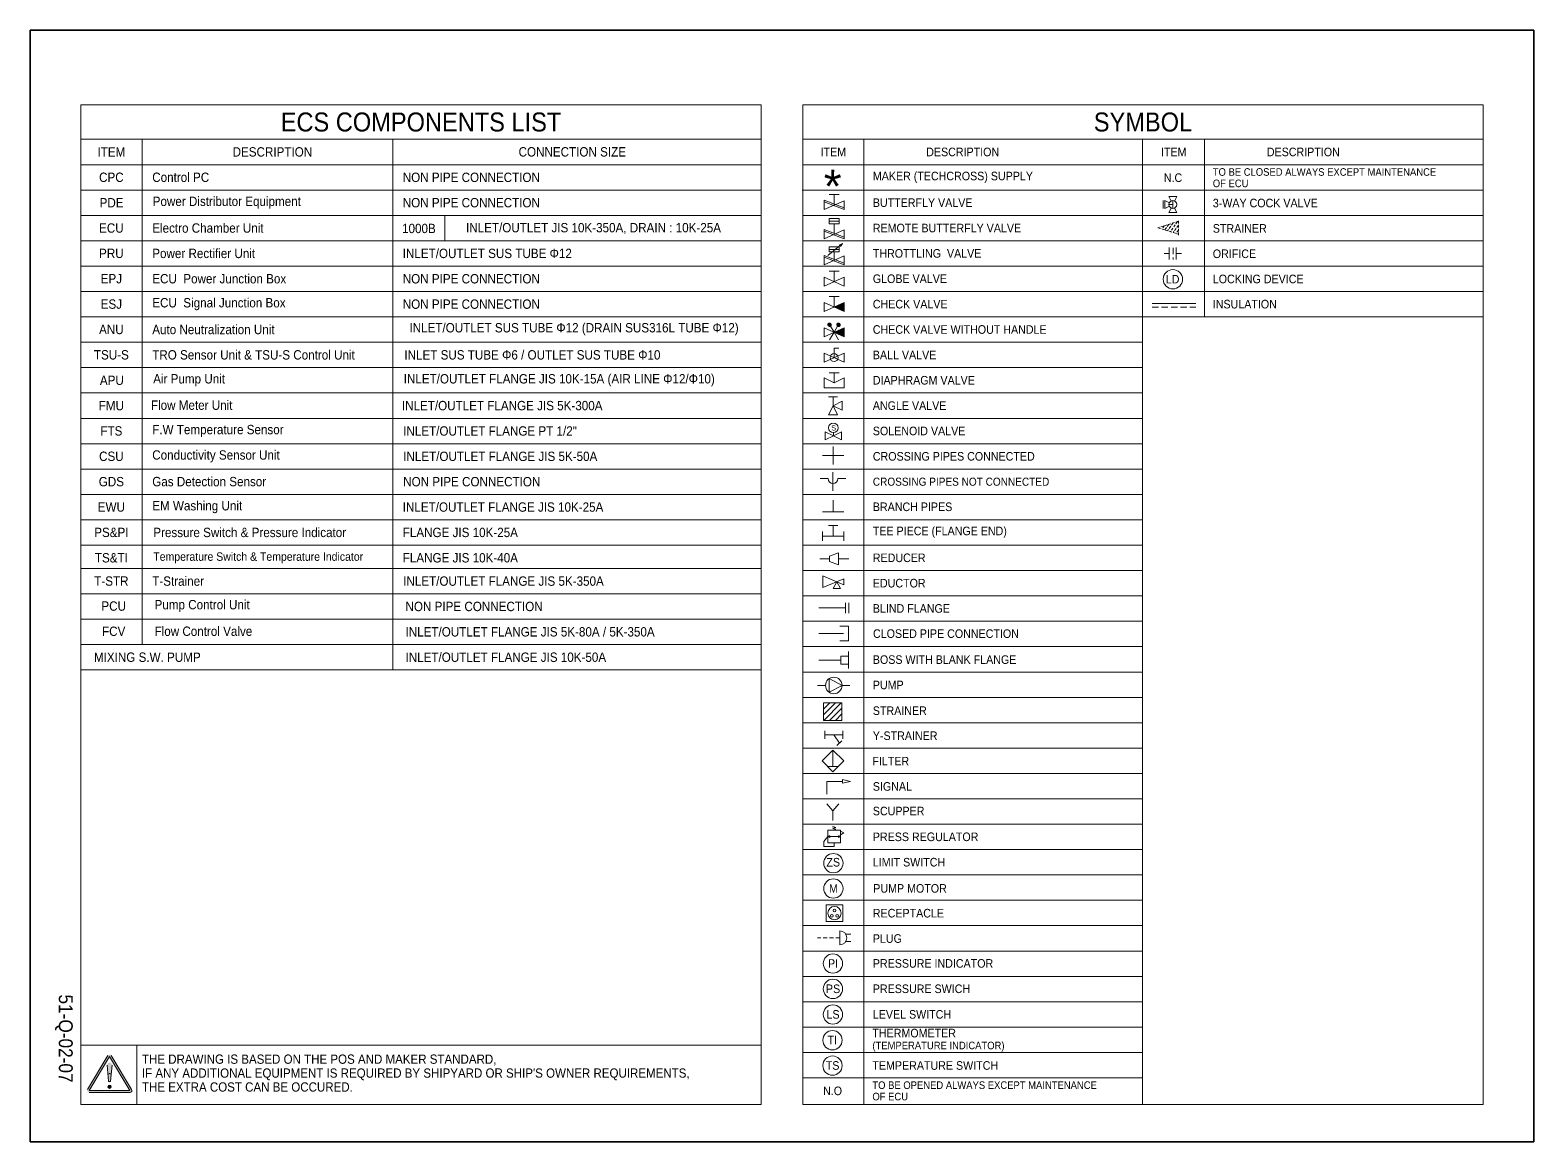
# Model space of a CAD drawing. Extents: x -553847 to 4496999, y 514150 to 878882.
# Drawn here: x 4205965 to 4241605, y 792629 to 818990 of the extents above; entities that cross this region are included whole.
import ezdxf

# ---------------------------------------------------------------- set-up
doc = ezdxf.new("R2010")
doc.units = 0
doc.header["$LTSCALE"] = 25
doc.header["$MEASUREMENT"] = 0
doc.linetypes.add('_DASH', pattern=[0.6, 0.4, -0.2])
doc.linetypes.add('HIDDEN', pattern=[0.375, 0.25, -0.125])
doc.layers.get('0').update_dxf_attribs({"linetype": 'CONTINUOUS', "lineweight": 9})
doc.layers.add('0.1 Defpoints', color=7, linetype='CONTINUOUS', plot=False)
doc.layers.add('0.3 Text', color=7, linetype='CONTINUOUS')
doc.layers.add('1.1 Y_Pipe', color=7, linetype='CONTINUOUS', lineweight=13)
doc.styles.add('ARIAL', font='arial.ttf')
doc.styles.get("Standard").update_dxf_attribs({"font": '', "width": 0.95, "height": 250})
doc.styles.get('Standard').set_extended_font_data('Gulim')
doc.linetypes.add('ZIGZAG', pattern='A,0.0001,-0.2,[131,ltypeshp.shx,S=0.2,R=0,X=-0.2,Y=0],-0.4,[131,ltypeshp.shx,S=0.2,R=180,X=0.2,Y=0],-0.2', length=0.8001)
pattern_1 = [(45, (6284896.4547, 20630.53402), (-0.088388347648, 0.088388347648), [])]

msp = doc.modelspace()

# ---------------------------------------------------------------- hatches: boundary and pattern name
for points in [[(4225020, 812426.1), (4225257.5, 812320.6), (4225257.5, 812531.6)], [(4225020, 811824.7), (4225257.5, 811719.2), (4225257.5, 811930.2)]]:
    msp.add_hatch(color=7).paths.add_polyline_path(points)
h = msp.add_hatch()
h.set_pattern_fill('ANSI31')
h.set_pattern_definition(pattern_1)
h.paths.add_polyline_path([(4224952.4, 812002.7, 1), (4224872.4, 812002.7, 1)])
h = msp.add_hatch()
h.set_pattern_fill('ANSI31')
h.set_pattern_definition(pattern_1)
h.paths.add_polyline_path([(4225164.6, 812002.7, 1), (4225084.6, 812002.7, 1)])
h = msp.add_hatch()
h.set_pattern_fill('ANSI31', scale=30.522422, style=0)
h.set_pattern_definition([(45, (4022723.82, 822591.32), (-68.52479, 68.52479), [])])
h.paths.add_polyline_path([(4225203.5, 803037.9), (4224770, 803037.9), (4224770, 802831), (4224986.7, 802831), (4224986.7, 802624.1), (4225203.5, 802624.1)])
h.paths.add_polyline_path([(4224986.7, 802831), (4224770, 802831), (4224770, 802624.1), (4224986.7, 802624.1)], flags=17)
h = msp.add_hatch(color=7)
h.paths.add_polyline_path([(4207888.7, 794678.3, 0.5661904), (4207807.6, 794678.3), (4207323.6, 793871.7, 0.5829709), (4207364.2, 793800.1), (4208332.1, 793800.1, 0.5829709), (4208372.7, 793871.7)])
h.paths.add_polyline_path([(4207848.1, 794654), (4208332.1, 793847.3), (4207364.2, 793847.3)], flags=16)
edge = h.paths.add_edge_path()
edge.add_arc((4207846.3, 794074.8), 19.7, 185.71059, 270)
edge.add_line((4207846.3, 794055.1), (4207850, 794055.1))
edge.add_arc((4207850, 794074.8), 19.7, 270, 354.28941)
edge.add_line((4207869.6, 794072.8), (4207906.1, 794437.5))
edge.add_arc((4207848.1, 794449.2), 59.1, 348.57881, 551.42119)
edge.add_line((4207790.2, 794437.5), (4207826.7, 794072.8))
h = msp.add_hatch(color=7)
edge = h.paths.add_edge_path()
edge.add_arc((4207848.1, 793936.8), 39.4, 0, 360)

# ---------------------------------------------------------------- linework, layer by layer
at = {"linetype": 'ByBlock'}
for p, q in [((4223295.3, 817214.8), (4223295.3, 793516.2)), ((4224275.3, 817214.8), (4224275.3, 793516.2)), ((4207165.3, 794924.8), (4223295.3, 794924.8)), ((4208495.3, 794924.8), (4208495.3, 793516.2))]:
    msp.add_line(p, q, dxfattribs=at)
at = {"color": 0}
for p, q in [((4207165.3, 816399.7), (4223295.3, 816399.7)), ((4233796.2, 816399.7), (4233796.2, 812189.9)), ((4207165.3, 815798.3), (4214565.8, 815798.3)), ((4232819.2, 814759.1), (4232819.2, 814949.2)), ((4232966.1, 814895.7), (4232859.1, 814949.2)), ((4232859.1, 814949.2), (4232859.1, 814759.1)), ((4232966.1, 814812.6), (4232859.1, 814759.1)), ((4233007.6, 814937.2), (4232954.1, 815044.2)), ((4233144.2, 815044.2), (4232954.1, 815044.2)), ((4232954.1, 814664.1), (4233007.6, 814771.1)), ((4233049.2, 814854.1), (4232956.3, 814854.1)), ((4233090.7, 814937.2), (4233144.2, 815044.2)), ((4233090.7, 814771.1), (4233144.2, 814664.1)), ((4233144.2, 814664.1), (4232954.1, 814664.1)), ((4232962.7, 813695), (4232838.8, 813695)), ((4232962.7, 813837.5), (4232962.7, 813552.5)), ((4233129.7, 813835.6), (4233129.7, 813550.6)), ((4233253.6, 813695), (4233129.7, 813695)), ((4232554.5, 812508.4), (4233595.9, 812508.4)), ((4240405.3, 808603), (4240405.3, 806798.8))]:
    msp.add_line(p, q, dxfattribs=at)
for p, q in [((4207165.3, 816399.7), (4207165.3, 815798.2)), ((4208618.6, 816399.7), (4208618.6, 815798.2)), ((4214565.8, 816399.8), (4214565.8, 815798.2)), ((4214565.8, 815798.3), (4223295.3, 815798.3)), ((4207165.3, 815196.8), (4223295.3, 815196.8)), ((4207165.3, 814595.5), (4223295.3, 814595.5)), ((4215794.8, 814595.5), (4215794.8, 813994.1)), ((4207165.3, 813994.1), (4223295.3, 813994.1)), ((4207165.3, 813392.7), (4223295.3, 813392.7)), ((4207165.3, 812791.3), (4223295.3, 812791.3)), ((4207165.3, 812189.9), (4223295.3, 812189.9)), ((4207165.3, 811588.5), (4223295.3, 811588.5)), ((4207165.3, 810987.1), (4223295.3, 810987.1)), ((4207165.3, 810385.7), (4223295.3, 810385.7)), ((4207165.3, 809784.3), (4223295.3, 809784.3)), ((4207165.3, 809182.9), (4223295.3, 809182.9)), ((4207165.3, 808581.5), (4223295.3, 808581.5)), ((4207165.3, 807980.1), (4223295.3, 807980.1)), ((4207165.3, 807378.7), (4223295.3, 807378.7)), ((4207165.3, 806777.3), (4223295.3, 806777.3)), ((4207165.3, 806224.9), (4223295.3, 806224.9)), ((4207165.3, 805623.5), (4207165.3, 805022.1)), ((4207165.3, 805623.5), (4223295.3, 805623.5)), ((4208618.6, 805623.5), (4208618.6, 804420.7)), ((4207165.3, 805022.1), (4223295.3, 805022)), ((4207165.4, 805022.1), (4207165.4, 804420.7)), ((4214565.9, 805022.1), (4214565.9, 804420.7)), ((4207165.4, 804420.7), (4207165.4, 803819.3)), ((4207165.4, 804420.7), (4223295.3, 804420.6)), ((4214565.9, 804420.7), (4214565.9, 803819.2)), ((4207165.3, 803819.3), (4223295.3, 803819.2))]:
    msp.add_line(p, q)
at = {"color": 7}
for p, q in [((4224275.3, 816399.7), (4240405.3, 816399.7)), ((4225728.6, 816399.7), (4225728.6, 793516.2)), ((4232332.3, 816399.7), (4232332.3, 793516.2)), ((4240405.3, 816399.7), (4240405.3, 809182.9)), ((4224275.3, 815798.3), (4240405.3, 815798.3)), ((4224264.7, 815196.9), (4240394.7, 815196.9)), ((4224901.2, 815089.7), (4225138.8, 815089.7)), ((4225020, 814839.4), (4225020, 815089.7)), ((4224782.4, 814734), (4224782.4, 814955.1)), ((4224782.4, 814955.1), (4225257.5, 814774.7)), ((4225257.5, 814944.9), (4224782.4, 814734)), ((4224782.4, 814914.4), (4225257.5, 814734)), ((4225257.5, 814734), (4225257.5, 814944.9)), ((4233049.2, 814947), (4233049.2, 814761.3)), ((4224275.3, 814595.5), (4240394.7, 814595.5)), ((4224901.2, 814398.1), (4224901.2, 814519.5)), ((4224901.2, 814519.5), (4225138.8, 814519.5)), ((4225138.8, 814458.8), (4224901.2, 814458.8)), ((4224901.2, 814398.1), (4225138.8, 814398.1)), ((4225020, 814147.9), (4225020, 814398.1)), ((4225138.8, 814398.1), (4225138.8, 814519.5)), ((4224782.4, 814042.4), (4224782.4, 814263.5)), ((4224782.4, 814263.5), (4225257.5, 814083.1)), ((4225257.5, 814253.4), (4224782.4, 814042.4)), ((4224782.4, 814222.8), (4225257.5, 814042.4)), ((4225257.5, 814042.4), (4225257.5, 814253.4)), ((4224275.3, 813994.1), (4240405.3, 813994.1)), ((4224871.5, 813648.6), (4225222.9, 813930.6)), ((4224901.2, 813730.5), (4224901.2, 813851.9)), ((4224901.2, 813851.9), (4225138.8, 813851.9)), ((4225138.8, 813791.2), (4224901.2, 813791.2)), ((4224901.2, 813730.5), (4225138.8, 813730.5)), ((4225020, 813528.9), (4225020, 813730.5)), ((4225138.8, 813730.5), (4225138.8, 813851.9)), ((4225140.4, 813892.6), (4225222.9, 813930.6)), ((4225169.6, 813855.5), (4225222.9, 813930.6)), ((4224275.3, 813392.7), (4240405.3, 813392.7)), ((4224782.4, 813423.4), (4224782.4, 813644.5)), ((4224782.4, 813644.5), (4225257.5, 813464.1)), ((4225257.5, 813634.3), (4224782.4, 813423.4)), ((4224782.4, 813603.8), (4225257.5, 813423.4)), ((4225257.5, 813423.4), (4225257.5, 813634.3)), ((4224782.4, 812918.8), (4224782.4, 813129.8)), ((4224782.4, 813129.8), (4225257.5, 812918.8)), ((4225257.5, 813129.8), (4224782.4, 812918.8)), ((4224901.2, 813274.6), (4225138.8, 813274.6)), ((4225020, 813024.3), (4225020, 813274.6)), ((4225257.5, 812918.8), (4225257.5, 813129.8)), ((4224275.3, 812791.3), (4240405.3, 812791.3)), ((4224901.2, 812676.3), (4225138.8, 812676.3)), ((4225020, 812426.1), (4225020, 812676.3)), ((4224782.4, 812320.6), (4224782.4, 812531.6)), ((4224782.4, 812531.6), (4225257.5, 812320.6)), ((4225257.5, 812531.6), (4224782.4, 812320.6)), ((4225257.5, 812320.6), (4225257.5, 812531.6)), ((4224275.3, 812189.9), (4240405.3, 812189.9)), ((4224782.4, 811719.2), (4224782.4, 811930.2)), ((4224782.4, 811930.2), (4225257.5, 811719.2)), ((4225257.5, 811930.2), (4224782.4, 811719.2)), ((4225018.5, 811823.8), (4224932.8, 811968.3)), ((4225018.5, 811823.8), (4225104.2, 811968.3)), ((4225257.5, 811719.2), (4225257.5, 811930.2)), ((4224275.3, 811588.5), (4232332.3, 811588.5)), ((4225018.5, 811823.8), (4224912.4, 811644.9)), ((4225018.5, 811823.8), (4225124.6, 811644.9)), ((4224782.4, 811118.7), (4224782.4, 811329.7)), ((4224782.4, 811329.7), (4225257.5, 811118.7)), ((4225257.5, 811329.7), (4224782.4, 811118.7)), ((4225020, 811224.2), (4225020, 811451.1)), ((4225020, 811451.1), (4225134.8, 811451.1)), ((4225257.5, 811118.7), (4225257.5, 811329.7)), ((4224275.3, 810987.1), (4232332.3, 810987.1)), ((4224901.2, 810861.9), (4225138.8, 810861.9)), ((4225020, 810624.3), (4225020, 810861.9)), ((4224782.4, 810505.6), (4224782.4, 810743.1)), ((4224782.4, 810743.1), (4225020, 810624.3)), ((4224782.4, 810505.6), (4225257.5, 810505.6)), ((4225020, 810624.4), (4225257.5, 810743.1)), ((4225257.5, 810505.6), (4225257.5, 810743.1)), ((4224275.3, 810385.7), (4232332.3, 810385.7)), ((4224889.6, 810295.7), (4225103.4, 810295.7)), ((4224996.5, 810081.9), (4224996.5, 810295.7)), ((4225210.3, 810188.8), (4224996.5, 810081.9)), ((4225210.3, 809974.9), (4225210.3, 810188.8)), ((4224275.3, 809784.3), (4232332.3, 809784.3)), ((4224996.5, 810081.9), (4224889.6, 809868)), ((4224889.6, 809868), (4225103.4, 809868)), ((4224996.5, 810081.9), (4225210.3, 809974.9)), ((4225103.4, 809868), (4224996.5, 810081.9)), ((4224812, 809464), (4225002.1, 809369)), ((4224812, 809274), (4224812, 809464)), ((4225002.1, 809369), (4225192.1, 809464)), ((4225002.1, 809369), (4225002.1, 809446)), ((4225192.1, 809274), (4225192.1, 809464)), ((4224275.3, 809182.9), (4232332.3, 809182.9)), ((4225002.1, 809369), (4224812, 809274)), ((4224998.9, 808686.1), (4224998.9, 809113)), ((4225002.1, 809369), (4225192.1, 809274)), ((4224748.7, 808899.5), (4225248.9, 808899.6)), ((4224275.3, 808581.5), (4232332.3, 808581.5)), ((4224878.4, 808354.7), (4224692.5, 808354.7)), ((4224993.1, 808507), (4224993.1, 808069.1)), ((4225107.9, 808354.7), (4225299.6, 808354.7)), ((4224275.3, 807980.1), (4232332.3, 807980.1)), ((4224998.8, 807569.6), (4224998.8, 807847.2)), ((4224275.3, 807378.7), (4232332.3, 807378.7)), ((4224748.7, 807569.6), (4225248.9, 807569.6)), ((4224748.7, 806877.8), (4224748.7, 807099.9)), ((4224748.7, 806988.9), (4225248.9, 806988.9)), ((4225110, 807243.1), (4224887.8, 807243.1)), ((4224998.8, 806988.9), (4224998.8, 807243.1)), ((4225248.9, 806877.8), (4225248.9, 807100)), ((4224275.3, 806777.3), (4232332.3, 806777.3)), ((4224913.9, 806517.7), (4225124.6, 806598.1)), ((4225124.6, 806307.3), (4225124.6, 806598.1)), ((4224680.1, 806452.7), (4224913.9, 806452.7)), ((4224913.9, 806387.8), (4224913.9, 806517.7)), ((4225124.6, 806307.3), (4224913.9, 806387.8)), ((4225124.6, 806452.7), (4225371.4, 806452.7)), ((4224275.3, 806175.9), (4232332.3, 806175.9)), ((4224751.6, 806049.3), (4225252.6, 805840.6)), ((4224751.6, 806049.3), (4224751.6, 805773.8)), ((4225252.6, 805982.5), (4224751.6, 805773.8)), ((4224994, 805751.2), (4225082.2, 805911.6)), ((4225082.2, 805911.6), (4225170.4, 805751.2)), ((4225252.6, 805982.5), (4225252.6, 805840.6)), ((4224275.3, 805574.4), (4232332.3, 805574.4)), ((4224994, 805751.2), (4225170.4, 805751.2)), ((4225287, 805289.3), (4224655.7, 805289.3)), ((4225287, 805165.4), (4225287, 805413.3)), ((4225370.4, 805165.4), (4225370.4, 805413.3)), ((4224275.3, 804973), (4232332.3, 804973)), ((4225365, 804855.9), (4225157.4, 804855.9)), ((4225365, 804855.9), (4225365, 804506.1)), ((4225239.7, 804681), (4224658.4, 804681)), ((4225365, 804506.1), (4225157.4, 804506.1)), ((4224275.3, 804371.6), (4232332.3, 804371.6)), ((4224655.6, 804052.2), (4225179.3, 804052.2)), ((4225359.2, 804146.1), (4225179.3, 804146.1)), ((4225179.3, 803958.3), (4225179.3, 804146.1)), ((4225359.2, 803849.8), (4225359.2, 804254.6)), ((4224275.3, 803770.2), (4232332.3, 803770.2)), ((4225359.2, 803958.3), (4225179.3, 803958.3)), ((4224818.3, 803451.1), (4224626.1, 803451.1)), ((4225207.6, 803451.1), (4224905, 803613.1)), ((4224905, 803613.1), (4224905, 803289.1)), ((4224905, 803289.1), (4225207.6, 803451.1)), ((4225390.4, 803451.1), (4225207.6, 803451.1)), ((4224275.3, 803168.8), (4232332.3, 803168.8)), ((4224275.3, 802567.4), (4232332.3, 802567.4)), ((4224802.8, 802184), (4224802.8, 802377.4)), ((4224802.8, 802280.7), (4225229.5, 802280.7)), ((4225016.2, 802280.7), (4225146.5, 802080.7)), ((4225229.5, 802184), (4225229.5, 802377.4)), ((4224275.3, 801966), (4232332.3, 801966)), ((4224734.7, 801660.7), (4224992.2, 801918.2)), ((4224992.2, 801918.2), (4225249.6, 801660.7)), ((4224992.2, 801918.2), (4224992.2, 801529.7)), ((4225206, 802134.7), (4225084.2, 802031)), ((4224734.7, 801660.7), (4224992.2, 801403.2)), ((4224992.2, 801403.2), (4225249.6, 801660.7)), ((4224275.3, 801364.6), (4232332.3, 801364.6)), ((4224865.7, 801529.7), (4225118.6, 801529.7)), ((4225411, 801177.2), (4225220, 801219.3)), ((4225220, 801219.3), (4225220, 801135.1)), ((4225411, 801177.2), (4225220, 801135.1)), ((4224275.3, 800763.2), (4232332.3, 800763.2)), ((4224846.7, 800643.4), (4224989.7, 800479.9)), ((4225132.8, 800643.4), (4224989.7, 800479.9)), ((4224989.7, 800479.9), (4224989.7, 800246.9)), ((4224275.3, 800161.8), (4232332.3, 800161.8)), ((4224780.4, 799748.4), (4224870.7, 799867.2)), ((4225172.7, 800018.2), (4224870.7, 800018.2)), ((4224870.7, 800018.2), (4224870.7, 799716.2)), ((4224870.7, 799867.2), (4224921.6, 799887.8)), ((4224870.7, 799867.2), (4224921.6, 799846.7)), ((4224870.7, 799867.2), (4225172.7, 799867.2)), ((4224872.3, 799866.6), (4224872.9, 799867.2)), ((4224872.9, 799867.2), (4224874.4, 799868.7)), ((4224874.1, 799865.9), (4224875.5, 799867.2)), ((4224875.5, 799867.2), (4224878.7, 799870.5)), ((4224875.9, 799865.1), (4224878, 799867.2)), ((4224877.8, 799864.4), (4224880.6, 799867.2)), ((4224878, 799867.2), (4224883, 799872.2)), ((4224879.6, 799863.7), (4224883.2, 799867.2)), ((4224880.6, 799867.2), (4224887.3, 799873.9)), ((4224881.4, 799862.9), (4224895.9, 799877.4)), ((4224883.2, 799867.2), (4224891.6, 799875.7)), ((4224883.3, 799862.2), (4224888.3, 799867.2)), ((4224885.1, 799861.5), (4224890.9, 799867.2)), ((4224886.9, 799860.7), (4224893.5, 799867.2)), ((4224888.3, 799867.2), (4224900.2, 799879.1)), ((4224888.7, 799860), (4224896, 799867.2)), ((4224890.6, 799859.2), (4224898.6, 799867.2)), ((4224890.9, 799867.2), (4224904.5, 799880.9)), ((4224892.4, 799858.5), (4224901.2, 799867.2)), ((4224893.5, 799867.2), (4224908.8, 799882.6)), ((4224894.2, 799857.8), (4224921.6, 799885.2)), ((4224896, 799867.2), (4224913.1, 799884.3)), ((4224896.1, 799857), (4224921.6, 799882.6)), ((4224897.9, 799856.3), (4224908.9, 799867.2)), ((4224898.6, 799867.2), (4224917.4, 799886.1)), ((4224899.7, 799855.6), (4224911.4, 799867.2)), ((4224901.2, 799867.2), (4224921.6, 799887.7)), ((4224901.6, 799854.8), (4224914, 799867.2)), ((4224903.4, 799854.1), (4224916.6, 799867.2)), ((4224905.2, 799853.3), (4224919.1, 799867.2)), ((4224907, 799852.6), (4224921.6, 799867.2)), ((4224908.9, 799867.2), (4224921.6, 799880)), ((4224908.9, 799851.9), (4224921.6, 799864.6)), ((4224910.7, 799851.1), (4224921.6, 799862)), ((4224911.4, 799867.2), (4224921.6, 799877.4)), ((4224912.5, 799850.4), (4224921.6, 799859.5)), ((4224914, 799867.2), (4224921.6, 799874.9)), ((4224914.4, 799849.7), (4224921.6, 799856.9)), ((4224916.2, 799848.9), (4224921.6, 799854.3)), ((4224916.6, 799867.2), (4224921.6, 799872.3)), ((4224918, 799848.2), (4224921.6, 799851.8)), ((4224919.1, 799867.2), (4224921.6, 799869.7)), ((4224919.8, 799847.4), (4224921.6, 799849.2)), ((4224921.6, 799846.7), (4224921.6, 799887.8)), ((4225060.7, 800087.3), (4224984.4, 800111.9)), ((4225060.7, 800087.3), (4224984.4, 800065.1)), ((4225060.7, 800040.4), (4224984.4, 800065.1)), ((4225060.7, 800040.4), (4224984.4, 800018.2)), ((4225172.7, 799867.2), (4225121.8, 799887.8)), ((4225121.8, 799846.7), (4225121.8, 799887.8)), ((4225151, 799858.5), (4225121.8, 799887.7)), ((4225139.7, 799867.2), (4225121.8, 799885.2)), ((4225137.1, 799867.2), (4225121.8, 799882.6)), ((4225134.6, 799867.2), (4225121.8, 799880)), ((4225132, 799867.2), (4225121.8, 799877.4)), ((4225141.9, 799854.8), (4225121.8, 799874.9)), ((4225126.9, 799867.2), (4225121.8, 799872.3)), ((4225138.2, 799853.3), (4225121.8, 799869.7)), ((4225172.7, 799867.2), (4225121.8, 799846.7)), ((4225136.4, 799852.6), (4225121.8, 799867.2)), ((4225134.6, 799851.9), (4225121.8, 799864.6)), ((4225132.7, 799851.1), (4225121.8, 799862)), ((4225130.9, 799850.4), (4225121.8, 799859.5)), ((4225129.1, 799849.7), (4225121.8, 799856.9)), ((4225127.2, 799848.9), (4225121.8, 799854.3)), ((4225125.4, 799848.2), (4225121.8, 799851.8)), ((4225123.6, 799847.4), (4225121.8, 799849.2)), ((4225144.8, 799867.2), (4225126, 799886.1)), ((4225140, 799854.1), (4225126.9, 799867.2)), ((4225154.7, 799860), (4225130.3, 799884.3)), ((4225143.7, 799855.6), (4225132, 799867.2)), ((4225156.5, 799860.7), (4225134.6, 799882.6)), ((4225145.5, 799856.3), (4225134.6, 799867.2)), ((4225147.4, 799857), (4225137.1, 799867.2)), ((4225152.5, 799867.2), (4225138.9, 799880.9)), ((4225149.2, 799857.8), (4225139.7, 799867.2)), ((4225155.1, 799867.2), (4225143.2, 799879.1)), ((4225152.9, 799859.2), (4225144.8, 799867.2)), ((4225162, 799862.9), (4225147.5, 799877.4)), ((4225160.2, 799867.2), (4225151.8, 799875.7)), ((4225158.3, 799861.5), (4225152.5, 799867.2)), ((4225160.2, 799862.2), (4225155.1, 799867.2)), ((4225162.8, 799867.2), (4225156.1, 799873.9)), ((4225163.8, 799863.7), (4225160.2, 799867.2)), ((4225165.4, 799867.2), (4225160.4, 799872.2)), ((4225165.7, 799864.4), (4225162.8, 799867.2)), ((4225167.9, 799867.2), (4225164.7, 799870.5)), ((4225167.5, 799865.1), (4225165.4, 799867.2)), ((4225169.3, 799865.9), (4225167.9, 799867.2)), ((4225170.5, 799867.2), (4225169, 799868.7)), ((4225171.1, 799866.6), (4225170.5, 799867.2)), ((4225172.7, 800018.2), (4225172.7, 799716.2)), ((4225249, 799953.5), (4225172.7, 799997.5)), ((4225249, 799953.5), (4225172.7, 799909.4)), ((4224275.3, 799560.4), (4232332.3, 799560.4)), ((4224780.4, 799636.6), (4224780.4, 799748.4)), ((4225021.7, 799636.6), (4224780.4, 799636.6)), ((4225172.7, 799716.2), (4224870.7, 799716.2)), ((4225021.7, 799716.2), (4225021.7, 799636.6)), ((4224275.3, 798959), (4232332.3, 798959)), ((4224275.3, 798357.6), (4232332.3, 798357.6)), ((4224832.8, 797857.5), (4224832.8, 798251.6)), ((4224832.8, 798251.6), (4225226.9, 798251.6)), ((4225226.9, 798251.6), (4225226.9, 797857.5)), ((4224275.3, 797756.2), (4232332.3, 797756.2)), ((4225226.9, 797857.5), (4224832.8, 797857.5)), ((4225157.9, 797631.3), (4225157.9, 797303.6)), ((4225412.9, 797553.3), (4225297.4, 797553.3)), ((4225412.9, 797381.6), (4225297.4, 797381.6)), ((4224275.3, 797154.8), (4232332.3, 797154.8)), ((4224275.3, 796553.4), (4232332.3, 796553.4)), ((4224275.3, 795952), (4232332.3, 795952)), ((4224275.3, 795350.6), (4232332.3, 795350.6)), ((4207807.6, 794678.3), (4207323.6, 793871.7)), ((4207848.1, 794654), (4207364.2, 793847.3)), ((4207789, 794449.2), (4207826.7, 794072.8)), ((4207848.1, 794654), (4208332.1, 793847.3)), ((4207907.3, 794449.2), (4207869.6, 794072.8)), ((4207888.7, 794678.3), (4208372.7, 793871.7)), ((4224275.3, 794749.2), (4232332.3, 794749.2)), ((4224275.3, 794147.8), (4232332.3, 794147.8)), ((4207364.2, 793847.3), (4208332.1, 793847.3)), ((4207364.2, 793800.1), (4208332.1, 793800.1)), ((4207846.3, 794055.1), (4207850, 794055.1))]:
    msp.add_line(p, q, dxfattribs=at)
at = {"ltscale": 30}
for p, q in [((4207165.3, 815798.2), (4207165.3, 806777.4)), ((4208618.6, 815798.2), (4208618.6, 806777.4)), ((4214565.8, 815798.2), (4214565.8, 806777.4)), ((4207165.3, 806777.4), (4207165.3, 806224.9)), ((4208618.6, 806777.4), (4208618.6, 806224.9)), ((4214565.8, 806777.4), (4214565.8, 806225)), ((4207165.3, 806224.9), (4207165.3, 805623.5)), ((4208618.6, 806224.9), (4208618.6, 805623.5)), ((4214565.8, 806225), (4214565.9, 805022.1))]:
    msp.add_line(p, q, dxfattribs=at)
at = {"color": 7, "linetype": 'HIDDEN', "ltscale": 10}
for p, q in [((4233179.2, 814455.7), (4232695.6, 814303.1)), ((4232950, 814383.4), (4232858, 814251.8)), ((4233053.8, 814416.2), (4232924.2, 814230.9)), ((4233157.6, 814448.9), (4232990.5, 814210)), ((4233179.2, 814124.2), (4233179.2, 814482)), ((4232695.6, 814303.1), (4233179.2, 814150.5)), ((4232846.1, 814350.6), (4232791.7, 814272.8)), ((4233179.2, 814364), (4233056.8, 814189.1)), ((4233179.2, 814248.3), (4233123.1, 814168.1))]:
    msp.add_line(p, q, dxfattribs=at)
at = {"color": 0, "linetype": '_DASH', "ltscale": 15}
for p, q in [((4233052.7, 813825.7), (4233052.7, 813549.2)), ((4232554.5, 812423.2), (4233595.9, 812423.3))]:
    msp.add_line(p, q, dxfattribs=at)
at = {"color": 7, "linetype": 'ZIGZAG', "ltscale": 5}
for p, q in [((4224845.9, 800870.8), (4224845.9, 801177.2)), ((4224845.9, 801177.2), (4225220, 801177.2))]:
    msp.add_line(p, q, dxfattribs=at)
at = {"color": 7, "linetype": '_DASH', "ltscale": 10}
msp.add_line((4225157.9, 797467.5), (4224629.9, 797467.5), dxfattribs=at)
at = {"linetype": 'ByBlock'}
for points in [[(4223295.3, 817214.8), (4207165.3, 817214.8), (4207165.3, 793516.2), (4223295.3, 793516.2)], [(4224275.3, 793516.2), (4240405.3, 793516.2), (4240405.3, 817214.8), (4224275.3, 817214.8)]]:
    msp.add_lwpolyline(points, dxfattribs=at)
at = {"color": 7}
msp.add_lwpolyline([(4224770, 803037.9), (4225203.5, 803037.9), (4225203.5, 802624.1), (4224770, 802624.1)], close=True, dxfattribs=at)
at = {"color": 0}
for centre, radius in [((4233049.2, 814854.1), 92.8), ((4233049.1, 813082), 229.1)]:
    msp.add_circle(centre, radius, dxfattribs=at)
at = {"color": 7}
for centre, radius in [((4224912.4, 812002.7), 40), ((4225124.6, 812002.7), 40), ((4225020, 811224.2), 93.7), ((4225002.1, 809559.1), 113.1), ((4225013, 803451.1), 194.6), ((4225002.7, 799238.3), 229.1), ((4225002.7, 798636.9), 229.1), ((4225029.9, 798054.5), 157.7), ((4224966.8, 797991.5), 31.5), ((4225029.9, 798117.6), 31.5), ((4225092.9, 797991.5), 31.5), ((4224992.1, 796858.4), 229.1), ((4224992.1, 796257), 229.1), ((4224992.1, 795650.1), 229.1), ((4224981.4, 795039.9), 229.1), ((4224981.4, 794438.5), 229.1), ((4207848.1, 793936.8), 39.4)]:
    msp.add_circle(centre, radius, dxfattribs=at)
for centre, radius, start, end in [((4224993.1, 808354.7), 114.7, 179.99974, 359.99974), ((4225157.9, 797467.5), 163.8, 270, 90), ((4207846.3, 794074.8), 19.7, 185.71059, 270), ((4207848.1, 794227), 23.6, 30.96376, 149.03624), ((4207850, 794074.8), 19.7, 270, 354.28941), ((4208332.1, 793847.3), 47.3, 270, 30.96376)]:
    msp.add_arc(centre, radius, start, end, dxfattribs=at)
at = {"layer": '0.1 Defpoints'}
msp.add_lwpolyline([(4241605.3, 792628.6), (4241605.3, 818990), (4205965.3, 818990), (4205965.3, 792628.6)], close=True, dxfattribs=at)
at = {"layer": '0.1 Defpoints', "color": 4, "linetype": 'ByBlock'}
msp.add_lwpolyline([(4205965.3, 818990), (4241605.3, 818990), (4241605.3, 792628.6), (4205965.3, 792628.6)], close=True, dxfattribs=at)

# ---------------------------------------------------------------- texts
at = {"color": 7, "style": 'ARIAL'}
msp.add_text('*', height=779.4, dxfattribs=at).set_placement((4224774.4, 814897.9))
at = {"linetype": 'Continuous', "width": 0.95}
msp.add_text('LD', height=203.55, dxfattribs=at).set_placement((4232881, 812981.5))
at = {"color": 7, "width": 0.95}
msp.add_text('S', height=126.6, dxfattribs=at).set_placement((4224951.6, 809495.7))
at = {"color": 7, "attachment_point": 5, "line_spacing_factor": 0.9}
for s, insert, char_height, width in [('N.C', (4233052.2, 815488.9), 203.55, 1123.499), ('ZS', (4224999.6, 799259.2), 203.55, 526.427), ('M', (4225005.8, 798638.1), 203.6, 1123.499), ('PI', (4224995.1, 796859.6), 203.55, 1123.499), ('PS', (4224995.1, 796258.2), 203.55, 1123.499), ('LS', (4224995.1, 795651.3), 203.55, 1123.499), ('TI', (4224974.5, 795045.5), 203.55, 1103.426), ("\\pxql;THE DRAWING IS BASED ON THE POS AND MAKER STANDARD, \\PIF ANY ADDITIONAL EQUIPMENT IS REQUIRED BY SHIPYARD OR SHIP'S OWNER REQUIREMENTS, \\PTHE EXTRA COST CAN BE OCCURED.", (4215955.8, 794259.8), 220, 14678.996), ('TS', (4224984.5, 794439.7), 203.55, 1123.499), ('N.O', (4224984.5, 793838.3), 203.55, 1123.499)]:
    msp.add_mtext(s, dxfattribs=dict(at, insert=insert, char_height=char_height, width=width))
at = {"layer": '0.3 Text', "linetype": 'Continuous', "width": 0.95}
msp.add_text('51-Q-02-07', height=328.66, rotation=270, dxfattribs=at).set_placement((4206646.7, 796124.5))
at = {"layer": '0.3 Text', "attachment_point": 5, "line_spacing_factor": 0.9}
for s, insert, char_height, width in [('\\pxqc;{\\C0;ECS COMPONENTS LIST}', (4215230.3, 816807.3), 450, 16130), ('\\pxqc;{\\C0;SYMBOL}', (4232340.3, 816807.3), 450, 16130), ('\\pxqc;CPC  ', (4207891.9, 815498.6), 222.058, 1453.301), ('\\pxql;Control PC', (4211178.2, 815498.6), 222.058, 4635.296), ('\\pxql;NON PIPE CONNECTION', (4219046.6, 815497.5), 222.058, 8498.783), ('\\pxqc;PDE  ', (4207897.2, 814896.1), 222.058, 1442.694), ('\\pxql;Power Distributor Equipment', (4211183.5, 814896.1), 222.058, 4624.689), ('\\pxql;NON PIPE CONNECTION', (4219046.6, 814896.1), 222.058, 8498.783), ('\\pxqc,t4;ECU  ', (4207891.9, 814294.8), 222.058, 1453.301), ('\\pxql;Electro Chamber Unit', (4211178.2, 814294.8), 222.058, 4635.296), ('\\pxql;STRAINER', (4236666.6, 814286.1), 203.553, 5343.419), ('\\pxqc;PRU  ', (4207891.9, 813694.5), 222.058, 1453.301), ('\\pxql;Power Rectifier Unit', (4211178.2, 813693.4), 222.058, 4635.296), ('\\pxql;INLET/OUTLET SUS TUBE Φ12  ', (4219046.6, 813693.4), 222.058, 8498.783), ('\\pxql;ORIFICE', (4236666.6, 813684.7), 203.553, 5343.419), ('\\pxqc;EPJ  ', (4207891.9, 813093.1), 222.058, 1453.301), ('\\pxql;ECU  Power Junction Box', (4211178.2, 813093.1), 222.058, 4635.296), ('\\pxql;NON PIPE CONNECTION', (4219046.6, 813092), 222.058, 8498.783), ('\\pxql;LOCKING DEVICE', (4236234.4, 813087.6), 203.553, 4478.903), ('\\pxqc;ESJ  ', (4207891.9, 812491.7), 222.058, 1453.301), ('\\pxql;ECU  Signal Junction Box', (4211178.2, 812491.7), 222.058, 4635.296), ('\\pxql;NON PIPE CONNECTION', (4219046.6, 812490.6), 222.058, 8498.783), ('\\pxql;INSULATION ', (4236234.4, 812490.6), 203.553, 4478.903), ('\\pxql;TRO Sensor Unit & TSU-S Control Unit', (4211715.8, 811287.8), 222.058, 5710.529), ('\\pxql;INLET SUS TUBE Φ6 / OUTLET SUS TUBE Φ10', (4218950.8, 811287.8), 222.058, 8229.964), ('\\pxqc;FMU ', (4207891.9, 810085), 222.06, 1453.301), ('\\pxql;Flow Meter Unit', (4211147.6, 810095.3), 222.058, 4635.296), ('\\pxql;INLET/OUTLET FLANGE {\\C4;JIS 5K-300A}', (4219026.6, 810085), 222.058, 8498.783), ('\\pxqc;FTS  ', (4207891.9, 809484.7), 222.058, 1453.301), ('\\pxql;F.W Temperature Sensor', (4211178.2, 809484.7), 222.058, 4635.296), ('\\A1;\\pxql;INLET/OUTLET FLANGE {\\A0;\\C4;PT 1/2"}', (4218930.9, 809483.6), 222.058, 8246.209), ('\\pxql;Conductivity Sensor Unit', (4211178.2, 808882.2), 222.058, 4635.296), ('\\pxqc;CSU  ', (4207891.9, 808883.3), 222.058, 1453.301), ('\\pxql;INLET/OUTLET FLANGE JIS 5K-50A', (4219076, 808882.2), 222.058, 8536.292), ('\\pxqc;GDS ', (4207891.9, 808281.9), 222.06, 1453.301), ('\\pxql;Gas Detection Sensor', (4211178.2, 808283), 222.058, 4635.296), ('\\pxql;NON PIPE CONNECTION', (4219057.2, 808280.8), 222.058, 8498.783), ('\\pxqc;EWU ', (4207891.9, 807680.5), 222.06, 1453.301), ('\\pxql;EM Washing Unit', (4211178.2, 807679.4), 222.058, 4635.296), ('\\pxql;INLET/OUTLET FLANGE JIS 10K-25A', (4219046.6, 807679.4), 222.058, 8498.783), ('\\pxqc;PS&PI ', (4207891.9, 807079.1), 222.058, 1453.301), ('\\pxql;Pressure Switch & Pressure Indicator', (4211595.7, 807078), 222.058, 5420.296), ('\\pxql;FLANGE JIS 10K-25A', (4219046.6, 807078), 222.058, 8498.783), ('\\pxqc;TS&TI ', (4207891.9, 806476.6), 222.058, 1453.301), ('\\pxql;Temperature Switch & Temperature Indicator', (4211595.7, 806476.6), 200, 5420.296), ('\\pxql;FLANGE JIS 10K-40A', (4219046.6, 806476.6), 222.058, 8498.783), ('\\pxqc;T-STR ', (4207891.9, 805925.3), 222.058, 1453.301), ('\\pxql;T-Strainer', (4211178.2, 805924.2), 222.058, 4635.296), ('\\pxql,t22;INLET/OUTLET FLANGE {\\C4;JIS 5K-350A}', (4219057.2, 805924.2), 222.058, 8498.783), ('\\pxql;Pump Control Unit', (4211233.2, 805333.6), 222.058, 4635.296), ('\\pxqc;PCU ', (4207946.9, 805332.5), 222.06, 1453.301), ('\\pxql;NON PIPE CONNECTION', (4219112.2, 805322.8), 222.058, 8498.783), ('\\pxqc;FCV ', (4207947, 804734.1), 222.06, 1453.301), ('\\pxql;Flow Control Valve ', (4211233.2, 804735.2), 222.058, 4635.296), ('\\pxql;INLET/OUTLET{\\C7; FLANGE \\C4;JIS 5K-80A / 5K-350A}', (4219112.3, 804721.4), 222.058, 8498.783), ('\\pxql;MIXING S.W. PUMP ', (4210161.6, 804120), 222.058, 5365.025), ('\\pxql;INLET/OUTLET{\\C7; FLANGE} JIS 10K-50A', (4219112.2, 804119.9), 222.058, 8498.71)]:
    msp.add_mtext(s, dxfattribs=dict(at, insert=insert, char_height=char_height, width=width))
at = {"layer": '0.3 Text', "color": 0, "attachment_point": 5, "line_spacing_factor": 0.9}
for s, insert, char_height, width in [('\\pxqc;ITEM', (4207891.9, 816100.1), 222.06, 1453.301), ('\\pxqc;DESCRIPTION', (4211707.9, 816100), 222.058, 6178.625), ('\\pxqc;CONNECTION SIZE', (4218815.2, 816101.2), 222.058, 8498.783)]:
    msp.add_mtext(s, dxfattribs=dict(at, insert=insert, char_height=char_height, width=width))
at = {"layer": '0.3 Text', "color": 7, "attachment_point": 5, "line_spacing_factor": 0.9}
for s, insert, char_height, width in [('\\pxqc;ITEM', (4225001.9, 816099), 203.55, 1453.301), ('\\pxqc;DESCRIPTION', (4228067.4, 816099), 203.553, 4677.588), ('\\pxqc;ITEM', (4233069.6, 816099), 203.55, 1453.301), ('\\pxqc;DESCRIPTION', (4236140.3, 816099), 203.553, 4688.194), ('\\pxql;MAKER (TECHCROSS) SUPPLY', (4228609.6, 815499), 203.553, 5343.419), ('\\pxql;TO BE CLOSED ALWAYS EXCEPT MAINTENANCE OF ECU ', (4236666.6, 815488.9), 180, 5343.419), ('\\pxql;BUTTERFLY VALVE', (4228609.6, 814896.2), 203.553, 5343.419), ('\\pxql;3-WAY COCK VALVE ', (4236666.6, 814887.5), 203.553, 5343.419), ('\\pxql;REMOTE BUTTERFLY VALVE', (4228609.6, 814294.8), 203.553, 5343.419), ('\\pxql;THROTTLING  VALVE', (4228609.6, 813693.4), 203.553, 5343.419), ('\\pxql;GLOBE VALVE', (4228609.6, 813092), 203.553, 5343.419), ('\\pxql;CHECK VALVE', (4228609.6, 812490.6), 203.553, 5343.419), ('\\pxql;CHECK VALVE WITHOUT HANDLE', (4228609.6, 811889.2), 203.553, 5343.419), ('\\pxql;BALL VALVE', (4228609.6, 811287.8), 203.553, 5343.419), ('\\pxql;Air Pump Unit', (4211200.9, 810688.5), 222.058, 4635.296), ('\\pxql;{\\C256;INLET/OUTLET} FLANGE JIS 10K-1{\\C256;5A (AIR LINE Φ12/Φ10) }', (4218765.3, 810688.5), 222.058, 7890.763), ('\\pxqc;APU ', (4207903.3, 810686.4), 222.06, 1476.035), ('\\pxql;DIAPHRAGM VALVE ', (4228609.6, 810686.4), 203.553, 5343.419), ('\\pxql;ANGLE VALVE', (4228609.6, 810085), 203.553, 5343.419), ('\\pxql;SOLENOID VALVE', (4228609.6, 809483.6), 203.553, 5343.419), ('\\pxql;CROSSING PIPES CONNECTED', (4228609.6, 808882.2), 203.553, 5343.419), ('\\pxql;CROSSING PIPES NOT CONNECTED', (4228609.6, 808280.8), 191.657, 5343.419), ('\\pxql;BRANCH PIPES', (4228609.6, 807685.9), 203.553, 5343.419), ('\\pxql;TEE PIECE (FLANGE END)', (4228609.6, 807084.5), 203.553, 5343.419), ('\\pxql;REDUCER', (4228609.6, 806476.6), 203.553, 5343.419), ('\\pxql;EDUCTOR', (4228670.9, 805875.2), 203.553, 5466.067), ('\\pxql;BLIND FLANGE', (4228609.6, 805275.6), 203.553, 5343.419), ('\\pxql;CLOSED PIPE CONNECTION', (4228611.7, 804678.8), 203.553, 5339.149), ('\\pxql;BOSS WITH BLANK FLANGE', (4228609.6, 804062.7), 203.553, 5343.419), ('\\pxql;PUMP', (4228609.6, 803461.3), 203.55, 5343.419), ('\\pxql;STRAINER', (4228609.6, 802851.6), 203.553, 5343.419), ('\\pxql;Y-STRAINER', (4228609.6, 802258.4), 203.553, 5343.419), ('\\pxql;FILTER', (4228599, 801656.6), 203.553, 5343.419), ('\\pxql;SIGNAL', (4228609.6, 801055.6), 203.553, 5343.419), ('\\pxql;SCUPPER', (4228609.6, 800472.7), 203.553, 5343.419), ('\\pxql;PRESS REGULATOR', (4228609.6, 799861.1), 203.553, 5343.419), ('\\pxql;LIMIT SWITCH', (4228609.6, 799259.7), 203.553, 5343.419), ('\\pxql;{\\C0;PUMP MOTOR }', (4228620.2, 798638.1), 203.553, 5343.419), ('\\pxql;{\\C0;RECEPTACLE }', (4228609.6, 798050.9), 203.553, 5343.419), ('\\pxql;{\\C0;PLUG}', (4228609.6, 797449.5), 203.553, 5343.419), ('\\pxql;PRESSURE INDICATOR', (4228609.6, 796859.6), 203.553, 5343.419), ('\\pxql;PRESSURE SWICH', (4228609.6, 796258.2), 203.553, 5343.419), ('\\pxql;LEVEL SWITCH', (4228609.6, 795651.3), 203.553, 5343.419), ('\\pxql;THERMOMETER\\P{\\H0.88429x;(TEMPERATURE INDICATOR)}', (4228599, 795041.1), 203.553, 5343.419), ('\\pxql;TEMPERATURE SWITCH', (4228599, 794439.7), 203.553, 5343.419), ('\\pxql;TO BE OPENED ALWAYS EXCEPT MAINTENANCE OF ECU ', (4228599, 793838.3), 180, 5343.419)]:
    msp.add_mtext(s, dxfattribs=dict(at, insert=insert, char_height=char_height, width=width))
at = {"layer": '0.3 Text', "color": 4, "insert": (4207891.9, 811288.9), "char_height": 222.058, "width": 1453.301, "attachment_point": 5, "line_spacing_factor": 0.9}
msp.add_mtext('\\pxqc;TSU-S  ', dxfattribs=at)
at = {"layer": '1.1 Y_Pipe', "color": 4, "attachment_point": 5, "line_spacing_factor": 0.9}
for s, insert, char_height, width in [('1000B', (4215180.3, 814284.6), 222.06, 1229.001), ('\\pxqc;INLET/OUTLET JIS 10K-350A, DRAIN : 10K-25A', (4219318.5, 814284.6), 222.058, 7492.24)]:
    msp.add_mtext(s, dxfattribs=dict(at, insert=insert, char_height=char_height, width=width))
at = {"layer": '1.1 Y_Pipe', "char_height": 222.058, "attachment_point": 5, "line_spacing_factor": 0.9}
for s, insert, width in [('\\pxqc;ANU  ', (4207891.9, 811890.3), 1453.301), ('\\pxql;Auto Neutralization Unit', (4211178.2, 811889.2), 4635.296), ('INLET/OUTLET SUS TUBE Φ12 (DRAIN SUS316L TUBE Φ12)', (4218857.2, 811899.1), 8498.783)]:
    msp.add_mtext(s, dxfattribs=dict(at, insert=insert, width=width))

doc.saveas('drawing.dxf')
